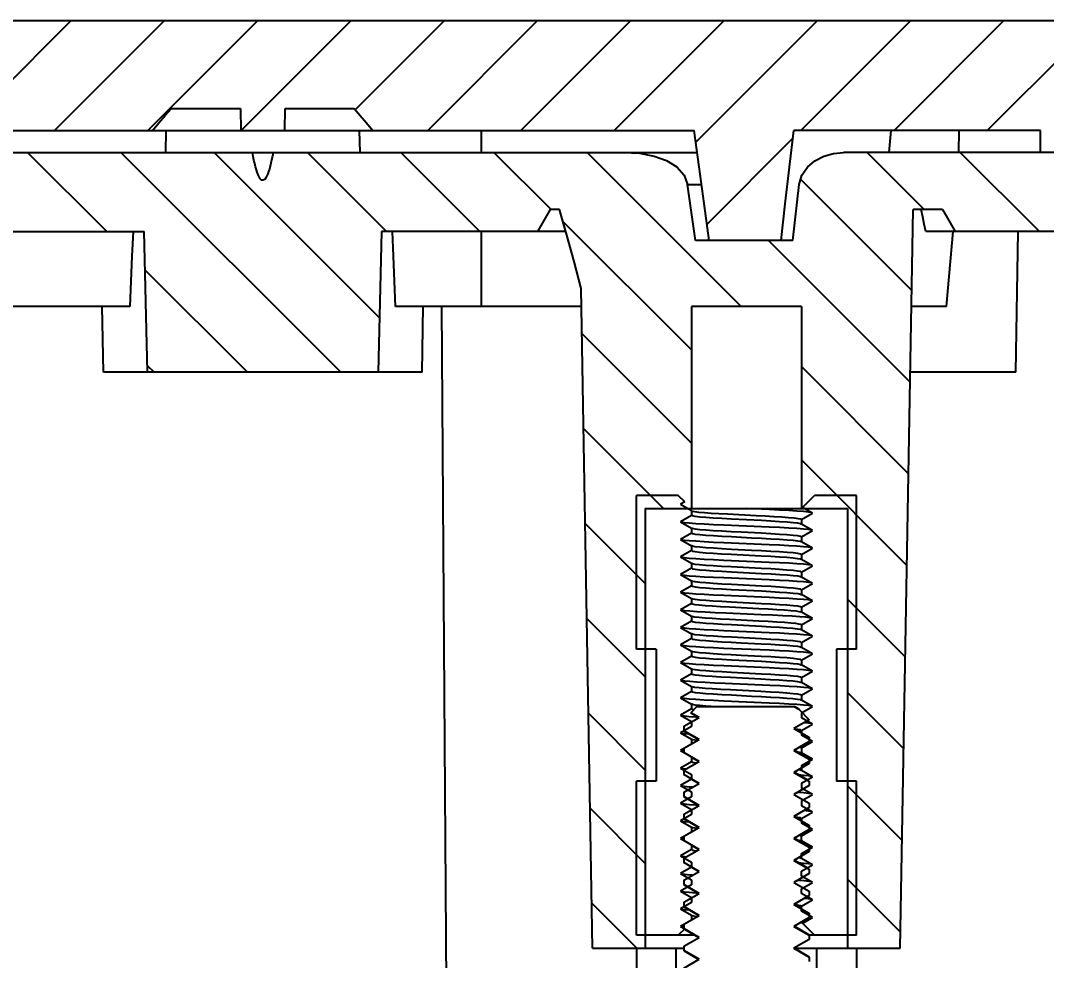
# Model space of a CAD drawing. Header units: millimetres. Extents: x 2698 to 3039, y 1138 to 1364.
# Drawn here: x 2776.96 to 2800.29, y 1216.16 to 1237.54 of the extents above; entities that cross this region are included whole.
import ezdxf

# ---------------------------------------------------------------- set-up
doc = ezdxf.new("R2010")
doc.units = ezdxf.units.MM
doc.layers.add('dim', color=82, linetype='Continuous', lineweight=9)
doc.styles.add('ROMAND', font='romand.shx', dxfattribs={"width": 0.75, "bigfont": 'gbcbig.shx'})
doc.dimstyles.new('YanXiu', dxfattribs={"dimtxt": 2.5, "dimasz": 2.2, "dimexe": 1, "dimexo": 0, "dimgap": 0.66, "dimtad": 0, "dimzin": 9, "dimdsep": 46, "dimtxsty": 'ROMAND', "dimblk": 'CLOSEDBLANK', "dimcen": 0, "dimclrd": 3, "dimclre": 3, "dimclrt": 7, "dimazin": 2, "dimtfac": 1, "dimtofl": 0, "dimtmove": 0, "dimatfit": 3, "dimldrblk": 'CLOSEDBLANK', "dimfxl": 1, "dimlwd": 5, "dimlwe": 5, "dimarcsym": 0})

# ---------------------------------------------------------------- blocks, each defined once
blk = doc.blocks.new('_ClosedBlank')
at = {"color": 0, "linetype": 'ByBlock', "lineweight": -2}
for p, q in [((-1, 0.1667), (0, 0)), ((-1, 0.1667), (-1, -0.1667)), ((0, 0), (-1, -0.1667))]:
    blk.add_line(p, q, dxfattribs=at)
blk = doc.blocks.new('*D6')
at = {"layer": 'Defpoints', "color": 0}
for p in [(2797.472, 1214.939), (2810.931, 1214.939), (2806.716, 1208.439)]:
    blk.add_point(p, dxfattribs=at)
at = {"layer": 'dim', "color": 3, "lineweight": 5}
for p, q in [((2810.931, 1214.939), (2810.931, 1217.339)), ((2797.472, 1214.939), (2811.53, 1214.939)), ((2810.931, 1210.839), (2810.931, 1212.539)), ((2806.716, 1208.439), (2811.53, 1208.439))]:
    blk.add_line(p, q, dxfattribs=at)
at = {"layer": 'dim', "color": 3, "lineweight": 5, "xscale": 2.4, "yscale": 2.4, "zscale": 2.4}
for p, rotation in [((2810.931, 1214.939), 90), ((2810.931, 1208.439), 270)]:
    blk.add_blockref('_ClosedBlank', p, dxfattribs=dict(at, rotation=rotation))
at = {"layer": 'dim', "color": 7, "insert": (2810.931, 1220.296), "char_height": 3, "attachment_point": 5, "rotation": 90, "style": 'ROMAND'}
blk.add_mtext('6.5', dxfattribs=at)

msp = doc.modelspace()

# ---------------------------------------------------------------- linework, layer by layer
at = {"color": 7, "linetype": 'Continuous'}
for p, q in [((2711.248, 1237.539), (2803.695, 1237.539)), ((2780.394, 1235.539), (2781.962, 1235.539)), ((2781.962, 1235.539), (2781.97, 1235.039)), ((2782.97, 1235.039), (2782.979, 1235.539)), ((2782.979, 1235.539), (2784.547, 1235.539)), ((2719.764, 1235.039), (2792.283, 1235.039)), ((2780.264, 1234.539), (2780.275, 1235.039)), ((2784.666, 1235.039), (2784.677, 1234.539)), ((2787.434, 1235.039), (2787.434, 1234.539)), ((2792.397, 1234.212), (2792.283, 1235.039)), ((2794.355, 1233.368), (2794.548, 1235.039)), ((2800.157, 1235.039), (2794.548, 1235.039)), ((2796.72, 1234.539), (2796.764, 1235.039)), ((2798.301, 1234.539), (2798.305, 1235.039)), ((2800.162, 1234.539), (2800.157, 1235.039)), ((2720.654, 1234.539), (2792.352, 1234.539)), ((2802.762, 1234.539), (2795.681, 1234.539)), ((2794.67, 1233.809), (2794.733, 1234.023)), ((2792.133, 1233.809), (2792.453, 1233.809)), ((2794.525, 1232.539), (2794.67, 1233.809)), ((2789.009, 1233.239), (2788.72, 1232.739)), ((2789.216, 1233.239), (2789.009, 1233.239)), ((2789.388, 1232.658), (2789.216, 1233.239)), ((2794.259, 1232.539), (2794.355, 1233.368)), ((2796.97, 1216.439), (2797.264, 1233.239)), ((2797.932, 1233.239), (2797.264, 1233.239)), ((2797.932, 1233.239), (2798.22, 1232.739)), ((2721.169, 1232.739), (2779.77, 1232.739)), ((2779.847, 1229.539), (2779.77, 1232.739)), ((2785.17, 1232.739), (2785.094, 1229.539)), ((2789.364, 1232.739), (2785.17, 1232.739)), ((2787.434, 1232.739), (2787.434, 1231.039)), ((2802.321, 1232.739), (2797.548, 1232.739)), ((2798.02, 1231.039), (2798.169, 1232.739)), ((2799.594, 1229.539), (2799.65, 1232.739)), ((2789.552, 1232.061), (2789.388, 1232.658)), ((2794.525, 1232.539), (2792.311, 1232.539)), ((2789.709, 1231.448), (2789.552, 1232.061)), ((2789.97, 1216.439), (2789.709, 1231.448)), ((2779.45, 1231.039), (2735.491, 1231.039)), ((2778.847, 1229.539), (2778.82, 1231.039)), ((2789.716, 1231.039), (2785.491, 1231.039)), ((2786.094, 1229.539), (2786.12, 1231.039)), ((2786.654, 1214.94), (2786.541, 1231.039)), ((2792.22, 1231.039), (2792.22, 1226.439)), ((2794.72, 1231.039), (2792.22, 1231.039)), ((2794.72, 1231.039), (2794.72, 1226.439)), ((2798.02, 1231.039), (2797.225, 1231.039)), ((2786.094, 1229.539), (2778.847, 1229.539)), ((2799.594, 1229.539), (2797.199, 1229.539)), ((2790.97, 1223.239), (2790.97, 1226.739)), ((2791.92, 1226.739), (2790.97, 1226.739)), ((2792.066, 1226.594), (2791.92, 1226.739)), ((2794.749, 1226.467), (2795.02, 1226.739)), ((2795.97, 1226.739), (2795.02, 1226.739)), ((2795.97, 1223.239), (2795.97, 1226.739)), ((2791.17, 1226.439), (2791.17, 1216.439)), ((2791.17, 1226.439), (2795.77, 1226.439)), ((2792.066, 1226.594), (2791.97, 1226.539)), ((2791.97, 1226.539), (2792.22, 1226.395)), ((2792.22, 1226.395), (2792.22, 1226.283)), ((2792.22, 1226.395), (2792.225, 1226.389)), ((2794.435, 1226.395), (2794.22, 1226.406)), ((2794.62, 1226.383), (2794.435, 1226.395)), ((2794.97, 1226.339), (2794.749, 1226.467)), ((2795.77, 1226.439), (2795.77, 1216.439)), ((2792.22, 1226.283), (2791.97, 1226.139)), ((2794.72, 1226.195), (2794.97, 1226.339)), ((2794.72, 1226.195), (2794.72, 1226.083)), ((2794.948, 1226.35), (2794.88, 1226.361)), ((2791.97, 1226.139), (2792.22, 1225.995)), ((2792.22, 1225.995), (2792.22, 1225.883)), ((2792.225, 1225.989), (2792.22, 1225.995)), ((2794.72, 1226.083), (2794.716, 1226.089)), ((2794.97, 1225.939), (2794.72, 1226.083)), ((2794.72, 1225.795), (2794.97, 1225.939)), ((2792.22, 1225.883), (2791.97, 1225.739)), ((2791.97, 1225.739), (2792.22, 1225.595)), ((2794.716, 1225.689), (2794.72, 1225.683)), ((2794.72, 1225.795), (2794.72, 1225.683)), ((2792.22, 1225.483), (2791.97, 1225.339)), ((2792.22, 1225.595), (2792.22, 1225.483)), ((2792.225, 1225.589), (2792.22, 1225.595)), ((2794.97, 1225.539), (2794.72, 1225.683)), ((2794.72, 1225.395), (2794.97, 1225.539)), ((2791.97, 1225.339), (2792.22, 1225.195)), ((2794.716, 1225.289), (2794.72, 1225.283)), ((2794.72, 1225.395), (2794.72, 1225.283)), ((2794.97, 1225.139), (2794.72, 1225.283)), ((2792.22, 1225.083), (2791.97, 1224.939)), ((2792.22, 1225.195), (2792.22, 1225.083)), ((2792.225, 1225.189), (2792.22, 1225.195)), ((2794.72, 1224.995), (2794.97, 1225.139)), ((2794.72, 1224.995), (2794.72, 1224.883)), ((2791.97, 1224.939), (2792.22, 1224.795)), ((2792.22, 1224.795), (2792.22, 1224.683)), ((2792.225, 1224.789), (2792.22, 1224.795)), ((2794.716, 1224.889), (2794.72, 1224.883)), ((2794.97, 1224.739), (2794.72, 1224.883)), ((2792.22, 1224.683), (2791.97, 1224.539)), ((2791.97, 1224.539), (2792.22, 1224.395)), ((2794.72, 1224.595), (2794.97, 1224.739)), ((2794.72, 1224.595), (2794.72, 1224.483)), ((2792.22, 1224.395), (2792.22, 1224.283)), ((2792.225, 1224.389), (2792.22, 1224.395)), ((2794.716, 1224.489), (2794.72, 1224.483)), ((2794.97, 1224.339), (2794.72, 1224.483)), ((2794.72, 1224.195), (2794.97, 1224.339)), ((2792.22, 1224.283), (2791.97, 1224.139)), ((2791.97, 1224.139), (2792.22, 1223.995)), ((2794.716, 1224.089), (2794.72, 1224.083)), ((2794.72, 1224.195), (2794.72, 1224.083)), ((2794.97, 1223.939), (2794.72, 1224.083)), ((2792.22, 1223.883), (2791.97, 1223.739)), ((2792.22, 1223.995), (2792.22, 1223.883)), ((2792.225, 1223.989), (2792.22, 1223.995)), ((2794.72, 1223.795), (2794.97, 1223.939)), ((2791.97, 1223.739), (2792.22, 1223.595)), ((2792.22, 1223.595), (2792.22, 1223.483)), ((2792.225, 1223.589), (2792.22, 1223.595)), ((2794.716, 1223.689), (2794.72, 1223.683)), ((2794.72, 1223.795), (2794.72, 1223.683)), ((2794.97, 1223.539), (2794.72, 1223.683)), ((2792.22, 1223.483), (2791.97, 1223.339)), ((2794.72, 1223.395), (2794.97, 1223.539)), ((2794.72, 1223.395), (2794.72, 1223.283)), ((2791.42, 1223.239), (2790.97, 1223.239)), ((2791.42, 1223.239), (2791.42, 1220.239)), ((2791.97, 1223.339), (2792.22, 1223.195)), ((2792.22, 1223.195), (2792.22, 1223.083)), ((2792.225, 1223.189), (2792.22, 1223.195)), ((2794.716, 1223.289), (2794.72, 1223.283)), ((2794.97, 1223.139), (2794.72, 1223.283)), ((2794.72, 1222.995), (2794.97, 1223.139)), ((2795.52, 1223.239), (2795.52, 1220.239)), ((2795.97, 1223.239), (2795.52, 1223.239)), ((2792.22, 1223.083), (2791.97, 1222.939)), ((2791.97, 1222.939), (2792.22, 1222.795)), ((2794.716, 1222.889), (2794.72, 1222.883)), ((2794.72, 1222.995), (2794.72, 1222.883)), ((2792.22, 1222.683), (2791.97, 1222.539)), ((2792.22, 1222.795), (2792.22, 1222.683)), ((2792.225, 1222.789), (2792.22, 1222.795)), ((2794.97, 1222.739), (2794.72, 1222.883)), ((2794.72, 1222.595), (2794.97, 1222.739)), ((2791.97, 1222.539), (2792.22, 1222.395)), ((2794.716, 1222.489), (2794.72, 1222.483)), ((2794.72, 1222.595), (2794.72, 1222.483)), ((2794.97, 1222.339), (2794.72, 1222.483)), ((2792.22, 1222.283), (2791.97, 1222.139)), ((2792.22, 1222.395), (2792.22, 1222.283)), ((2792.225, 1222.389), (2792.22, 1222.395)), ((2794.72, 1222.195), (2794.97, 1222.339)), ((2794.72, 1222.195), (2794.72, 1222.083)), ((2791.97, 1222.139), (2792.22, 1221.995)), ((2792.22, 1221.995), (2792.22, 1221.883)), ((2792.225, 1221.989), (2792.22, 1221.995)), ((2794.716, 1222.089), (2794.72, 1222.083)), ((2794.97, 1221.939), (2794.72, 1222.083)), ((2792.22, 1221.883), (2791.97, 1221.739)), ((2791.97, 1221.739), (2792.22, 1221.595)), ((2792.345, 1221.939), (2792.204, 1221.797)), ((2792.392, 1221.689), (2792.204, 1221.797)), ((2792.206, 1221.792), (2792.388, 1221.686)), ((2792.345, 1221.939), (2794.558, 1221.939)), ((2794.549, 1221.939), (2794.659, 1221.876)), ((2794.629, 1221.898), (2794.558, 1221.939)), ((2794.629, 1221.898), (2794.659, 1221.876)), ((2794.659, 1221.876), (2794.895, 1221.639)), ((2794.72, 1221.795), (2794.97, 1221.939)), ((2794.72, 1221.795), (2794.72, 1221.683)), ((2792.045, 1221.489), (2792.392, 1221.689)), ((2792.045, 1221.489), (2792.045, 1221.389)), ((2792.22, 1221.595), (2792.22, 1221.483)), ((2794.895, 1221.639), (2794.549, 1221.439)), ((2794.97, 1221.539), (2794.72, 1221.683)), ((2794.72, 1221.395), (2794.97, 1221.539)), ((2792.22, 1221.483), (2791.97, 1221.339)), ((2791.97, 1221.339), (2792.22, 1221.195)), ((2792.392, 1221.189), (2792.045, 1221.389)), ((2792.052, 1221.381), (2792.388, 1221.186)), ((2794.549, 1221.439), (2794.895, 1221.239)), ((2794.72, 1221.344), (2794.553, 1221.442)), ((2794.72, 1221.395), (2794.72, 1221.283)), ((2794.97, 1221.139), (2794.72, 1221.283)), ((2792.22, 1221.083), (2791.97, 1220.939)), ((2792.045, 1220.989), (2792.392, 1221.189)), ((2792.22, 1221.195), (2792.22, 1221.083)), ((2792.225, 1221.189), (2792.22, 1221.195)), ((2794.895, 1221.139), (2794.549, 1220.939)), ((2794.72, 1220.995), (2794.97, 1221.139)), ((2794.895, 1221.239), (2794.895, 1221.139)), ((2794.948, 1221.15), (2794.895, 1221.159)), ((2791.97, 1220.939), (2792.22, 1220.795)), ((2792.045, 1220.919), (2791.993, 1220.928)), ((2792.045, 1220.989), (2792.045, 1220.889)), ((2792.392, 1220.689), (2792.045, 1220.889)), ((2792.22, 1220.795), (2792.22, 1220.683)), ((2794.549, 1220.939), (2794.895, 1220.739)), ((2794.889, 1220.747), (2794.553, 1220.942)), ((2794.716, 1220.889), (2794.72, 1220.883)), ((2794.72, 1220.995), (2794.72, 1220.883)), ((2794.97, 1220.739), (2794.72, 1220.883)), ((2792.22, 1220.683), (2791.97, 1220.539)), ((2792.045, 1220.489), (2792.392, 1220.689)), ((2792.22, 1220.784), (2792.388, 1220.686)), ((2794.895, 1220.639), (2794.549, 1220.439)), ((2794.72, 1220.595), (2794.97, 1220.739)), ((2794.72, 1220.595), (2794.72, 1220.483)), ((2794.88, 1220.761), (2794.86, 1220.763)), ((2794.948, 1220.75), (2794.88, 1220.761)), ((2794.889, 1220.747), (2794.895, 1220.739)), ((2794.895, 1220.739), (2794.895, 1220.639)), ((2791.97, 1220.539), (2792.22, 1220.395)), ((2792.061, 1220.517), (2791.993, 1220.528)), ((2792.045, 1220.489), (2792.045, 1220.389)), ((2792.392, 1220.189), (2792.045, 1220.389)), ((2792.089, 1220.514), (2792.061, 1220.517)), ((2792.22, 1220.395), (2792.22, 1220.283)), ((2794.549, 1220.439), (2794.895, 1220.239)), ((2794.889, 1220.247), (2794.553, 1220.442)), ((2794.716, 1220.489), (2794.72, 1220.483)), ((2794.97, 1220.339), (2794.72, 1220.483)), ((2794.72, 1220.195), (2794.97, 1220.339)), ((2790.97, 1216.739), (2790.97, 1220.239)), ((2791.42, 1220.239), (2790.97, 1220.239)), ((2792.22, 1220.283), (2791.97, 1220.139)), ((2791.97, 1220.139), (2792.22, 1219.995)), ((2792.045, 1219.989), (2792.392, 1220.189)), ((2792.22, 1220.283), (2792.23, 1220.278)), ((2792.221, 1220.284), (2792.388, 1220.186)), ((2794.895, 1220.139), (2794.549, 1219.939)), ((2794.72, 1220.195), (2794.72, 1220.083)), ((2794.895, 1220.239), (2794.895, 1220.139)), ((2795.97, 1220.239), (2795.52, 1220.239)), ((2795.97, 1216.739), (2795.97, 1220.239)), ((2792.22, 1219.883), (2791.97, 1219.739)), ((2792.045, 1219.989), (2792.045, 1219.889)), ((2792.392, 1219.689), (2792.045, 1219.889)), ((2792.052, 1219.881), (2792.388, 1219.686)), ((2792.22, 1219.995), (2792.22, 1219.883)), ((2794.549, 1219.939), (2794.895, 1219.739)), ((2794.97, 1219.939), (2794.72, 1220.083)), ((2794.72, 1219.795), (2794.97, 1219.939)), ((2791.97, 1219.739), (2792.22, 1219.595)), ((2792.045, 1219.489), (2792.392, 1219.689)), ((2794.895, 1219.639), (2794.549, 1219.439)), ((2794.72, 1219.795), (2794.72, 1219.683)), ((2794.97, 1219.539), (2794.72, 1219.683)), ((2794.895, 1219.739), (2794.895, 1219.639)), ((2792.22, 1219.483), (2791.97, 1219.339)), ((2792.045, 1219.489), (2792.045, 1219.389)), ((2792.392, 1219.189), (2792.045, 1219.389)), ((2792.22, 1219.595), (2792.22, 1219.483)), ((2794.549, 1219.439), (2794.895, 1219.239)), ((2794.72, 1219.344), (2794.553, 1219.442)), ((2794.72, 1219.395), (2794.97, 1219.539)), ((2794.72, 1219.395), (2794.72, 1219.283)), ((2791.97, 1219.339), (2792.22, 1219.195)), ((2792.045, 1218.989), (2792.392, 1219.189)), ((2792.052, 1219.381), (2792.388, 1219.186)), ((2792.22, 1219.195), (2792.22, 1219.083)), ((2792.225, 1219.189), (2792.22, 1219.195)), ((2794.97, 1219.139), (2794.72, 1219.283)), ((2794.895, 1219.239), (2794.895, 1219.139)), ((2794.948, 1219.15), (2794.895, 1219.159)), ((2792.22, 1219.083), (2791.97, 1218.939)), ((2791.97, 1218.939), (2792.22, 1218.795)), ((2792.045, 1218.919), (2791.993, 1218.928)), ((2792.045, 1218.989), (2792.045, 1218.889)), ((2794.895, 1219.139), (2794.549, 1218.939)), ((2794.549, 1218.939), (2794.895, 1218.739)), ((2794.889, 1218.747), (2794.553, 1218.942)), ((2794.72, 1218.995), (2794.97, 1219.139)), ((2794.72, 1218.883), (2794.72, 1218.995)), ((2792.392, 1218.689), (2792.045, 1218.889)), ((2792.045, 1218.489), (2792.392, 1218.689)), ((2792.22, 1218.795), (2792.22, 1218.683)), ((2792.22, 1218.784), (2792.388, 1218.686)), ((2794.716, 1218.889), (2794.72, 1218.883)), ((2794.97, 1218.739), (2794.72, 1218.883)), ((2794.72, 1218.595), (2794.97, 1218.739)), ((2794.88, 1218.761), (2794.86, 1218.763)), ((2794.948, 1218.75), (2794.88, 1218.761)), ((2794.889, 1218.747), (2794.895, 1218.739)), ((2794.895, 1218.739), (2794.895, 1218.639)), ((2792.22, 1218.683), (2791.97, 1218.539)), ((2791.97, 1218.539), (2792.22, 1218.395)), ((2792.061, 1218.517), (2791.993, 1218.528)), ((2792.045, 1218.489), (2792.045, 1218.389)), ((2792.089, 1218.514), (2792.061, 1218.517)), ((2794.895, 1218.639), (2794.549, 1218.439)), ((2794.716, 1218.489), (2794.72, 1218.483)), ((2794.72, 1218.483), (2794.72, 1218.595)), ((2794.97, 1218.339), (2794.72, 1218.483)), ((2792.22, 1218.283), (2791.97, 1218.139)), ((2792.392, 1218.189), (2792.045, 1218.389)), ((2792.22, 1218.395), (2792.22, 1218.283)), ((2792.22, 1218.283), (2792.241, 1218.272)), ((2792.221, 1218.284), (2792.388, 1218.186)), ((2794.549, 1218.439), (2794.895, 1218.239)), ((2794.889, 1218.247), (2794.553, 1218.442)), ((2794.72, 1218.195), (2794.97, 1218.339)), ((2794.895, 1218.239), (2794.895, 1218.139)), ((2791.97, 1218.139), (2792.22, 1217.995)), ((2792.045, 1217.989), (2792.392, 1218.189)), ((2792.045, 1217.989), (2792.045, 1217.889)), ((2792.22, 1217.995), (2792.22, 1217.883)), ((2794.895, 1218.139), (2794.549, 1217.939)), ((2794.72, 1218.083), (2794.72, 1218.195)), ((2794.97, 1217.939), (2794.72, 1218.083)), ((2792.22, 1217.883), (2791.97, 1217.739)), ((2792.392, 1217.689), (2792.045, 1217.889)), ((2792.052, 1217.881), (2792.388, 1217.686)), ((2794.549, 1217.939), (2794.895, 1217.739)), ((2794.72, 1217.795), (2794.97, 1217.939)), ((2794.72, 1217.683), (2794.72, 1217.795)), ((2791.97, 1217.739), (2792.22, 1217.595)), ((2792.045, 1217.489), (2792.392, 1217.689)), ((2792.22, 1217.595), (2792.22, 1217.483)), ((2794.895, 1217.639), (2794.549, 1217.439)), ((2794.97, 1217.539), (2794.72, 1217.683)), ((2794.72, 1217.395), (2794.97, 1217.539)), ((2794.895, 1217.739), (2794.895, 1217.639)), ((2792.22, 1217.483), (2791.97, 1217.339)), ((2791.97, 1217.339), (2792.22, 1217.195)), ((2792.045, 1217.489), (2792.045, 1217.389)), ((2792.392, 1217.189), (2792.045, 1217.389)), ((2792.052, 1217.381), (2792.388, 1217.186)), ((2794.549, 1217.439), (2794.895, 1217.239)), ((2794.72, 1217.344), (2794.553, 1217.442)), ((2794.72, 1217.283), (2794.72, 1217.395)), ((2792.22, 1217.083), (2791.97, 1216.939)), ((2792.045, 1216.989), (2792.392, 1217.189)), ((2792.22, 1217.195), (2792.22, 1217.083)), ((2792.22, 1217.195), (2792.225, 1217.189)), ((2794.895, 1217.139), (2794.549, 1216.939)), ((2794.97, 1217.139), (2794.72, 1217.283)), ((2794.749, 1217.011), (2794.97, 1217.139)), ((2794.895, 1217.239), (2794.895, 1217.139)), ((2794.948, 1217.15), (2794.895, 1217.159)), ((2792.066, 1216.884), (2791.92, 1216.739)), ((2791.97, 1216.939), (2792.066, 1216.884)), ((2792.045, 1216.919), (2791.992, 1216.928)), ((2792.045, 1216.989), (2792.045, 1216.889)), ((2792.392, 1216.689), (2792.045, 1216.889)), ((2792.061, 1216.876), (2792.388, 1216.686)), ((2794.549, 1216.939), (2794.895, 1216.739)), ((2794.889, 1216.747), (2794.553, 1216.942)), ((2794.749, 1217.011), (2795.02, 1216.739)), ((2792.297, 1216.739), (2790.97, 1216.739)), ((2792.045, 1216.489), (2792.392, 1216.689)), ((2794.895, 1216.639), (2794.549, 1216.439)), ((2794.889, 1216.747), (2794.895, 1216.739)), ((2795.97, 1216.739), (2794.889, 1216.739)), ((2794.895, 1216.739), (2794.895, 1216.639)), ((2789.97, 1216.439), (2792.045, 1216.439)), ((2790.97, 1216.439), (2790.97, 1214.939)), ((2791.87, 1209.939), (2791.87, 1216.439)), ((2792.045, 1216.489), (2792.045, 1216.389)), ((2792.052, 1216.381), (2792.045, 1216.389)), ((2792.392, 1216.189), (2792.045, 1216.389)), ((2792.052, 1216.381), (2792.388, 1216.186)), ((2794.54, 1216.439), (2796.97, 1216.439)), ((2794.549, 1216.439), (2794.895, 1216.239)), ((2794.889, 1216.247), (2794.553, 1216.442)), ((2795.07, 1209.939), (2795.07, 1216.439)), ((2795.97, 1216.439), (2795.97, 1214.939)), ((2792.045, 1215.989), (2792.392, 1216.189)), ((2794.889, 1216.247), (2794.895, 1216.239)), ((2794.895, 1216.239), (2794.895, 1216.139))]:
    msp.add_line(p, q, dxfattribs=at)
at = {"color": 40, "linetype": 'Continuous'}
for p, q in [((2778.115, 1237.539), (2775.615, 1235.039)), ((2780.236, 1237.539), (2777.736, 1235.039)), ((2782.357, 1237.539), (2779.857, 1235.039)), ((2784.479, 1237.539), (2781.979, 1235.039)), ((2786.6, 1237.539), (2784.572, 1235.511)), ((2788.721, 1237.539), (2786.221, 1235.039)), ((2790.843, 1237.539), (2788.343, 1235.039)), ((2792.964, 1237.539), (2790.464, 1235.039)), ((2795.085, 1237.539), (2792.319, 1234.773)), ((2797.206, 1237.539), (2794.706, 1235.039)), ((2799.328, 1237.539), (2796.828, 1235.039)), ((2801.449, 1237.539), (2798.949, 1235.039)), ((2794.528, 1234.86), (2792.575, 1232.908)), ((2777.122, 1234.539), (2778.922, 1232.739)), ((2779.243, 1234.539), (2784.243, 1229.539)), ((2781.365, 1234.539), (2785.124, 1230.78)), ((2783.486, 1234.539), (2785.286, 1232.739)), ((2785.607, 1234.539), (2787.407, 1232.739)), ((2787.728, 1234.539), (2789.028, 1233.239)), ((2789.85, 1234.539), (2793.35, 1231.039)), ((2796.214, 1234.539), (2797.514, 1233.239)), ((2798.335, 1234.539), (2800.135, 1232.739)), ((2794.705, 1233.927), (2797.232, 1231.4)), ((2789.295, 1232.972), (2792.22, 1230.047)), ((2793.971, 1232.539), (2797.195, 1229.315)), ((2779.791, 1231.87), (2782.122, 1229.539)), ((2789.726, 1230.42), (2792.22, 1227.926)), ((2779.843, 1229.696), (2780.001, 1229.539)), ((2794.72, 1229.668), (2797.159, 1227.23)), ((2789.764, 1228.261), (2791.586, 1226.439)), ((2794.72, 1227.547), (2797.122, 1225.145)), ((2789.802, 1226.102), (2791.17, 1224.733)), ((2795.77, 1224.376), (2797.086, 1223.06)), ((2789.84, 1223.943), (2791.17, 1222.612)), ((2795.77, 1222.254), (2797.05, 1220.975)), ((2789.877, 1221.784), (2791.17, 1220.49)), ((2795.77, 1220.133), (2797.013, 1218.89)), ((2789.915, 1219.625), (2791.17, 1218.369)), ((2795.77, 1218.012), (2796.977, 1216.805)), ((2789.953, 1217.466), (2790.979, 1216.439))]:
    msp.add_line(p, q, dxfattribs=at)
at = {"color": 7, "linetype": 'Continuous'}
for points in [[(2779.966, 1235.039), (2780.109, 1235.212), (2780.252, 1235.379), (2780.394, 1235.539)], [(2784.547, 1235.539), (2784.689, 1235.379), (2784.832, 1235.212), (2784.975, 1235.039)], [(2782.706, 1234.539), (2782.689, 1234.451), (2782.672, 1234.369), (2782.655, 1234.294), (2782.638, 1234.225), (2782.621, 1234.162), (2782.603, 1234.104), (2782.584, 1234.051), (2782.564, 1234.004), (2782.542, 1233.962), (2782.516, 1233.927), (2782.483, 1233.905), (2782.444, 1233.911), (2782.412, 1233.942), (2782.387, 1233.984), (2782.364, 1234.032), (2782.344, 1234.087), (2782.325, 1234.147), (2782.306, 1234.213), (2782.288, 1234.284), (2782.27, 1234.363), (2782.252, 1234.447), (2782.235, 1234.539)], [(2790.677, 1234.539), (2791.042, 1234.519), (2791.37, 1234.457), (2791.653, 1234.354), (2791.886, 1234.208), (2792.053, 1234.022), (2792.133, 1233.809)], [(2794.733, 1234.023), (2794.859, 1234.204), (2795.029, 1234.348), (2795.23, 1234.453), (2795.452, 1234.518), (2795.681, 1234.539)], [(2792.625, 1232.539), (2792.511, 1233.379), (2792.397, 1234.212)], [(2792.311, 1232.539), (2792.252, 1232.964), (2792.192, 1233.387), (2792.133, 1233.809)], [(2797.548, 1232.739), (2797.514, 1232.907), (2797.479, 1233.074), (2797.442, 1233.239)], [(2779.52, 1232.739), (2779.496, 1232.181), (2779.473, 1231.614), (2779.45, 1231.039)], [(2785.491, 1231.039), (2785.468, 1231.614), (2785.445, 1232.181), (2785.421, 1232.739)], [(2792.225, 1226.389), (2792.239, 1226.384), (2792.296, 1226.372), (2792.388, 1226.361), (2792.513, 1226.35), (2792.667, 1226.339), (2792.845, 1226.328), (2793.043, 1226.317), (2793.688, 1226.284)], [(2794.22, 1226.406), (2793.984, 1226.417), (2793.47, 1226.439)], [(2793.128, 1226.201), (2792.913, 1226.213), (2792.717, 1226.225), (2792.547, 1226.236), (2792.408, 1226.248), (2792.305, 1226.26), (2792.242, 1226.272), (2792.22, 1226.283)], [(2794.716, 1226.089), (2794.699, 1226.095), (2794.636, 1226.107), (2794.533, 1226.119), (2794.394, 1226.13), (2794.224, 1226.142), (2794.028, 1226.154), (2793.813, 1226.166), (2793.128, 1226.201)], [(2793.688, 1226.284), (2793.898, 1226.272), (2794.095, 1226.261), (2794.274, 1226.25), (2794.428, 1226.239), (2794.553, 1226.228), (2794.645, 1226.217), (2794.701, 1226.206), (2794.72, 1226.195)], [(2794.88, 1226.361), (2794.77, 1226.372), (2794.62, 1226.383)], [(2792.957, 1226.061), (2792.72, 1226.072), (2792.506, 1226.083), (2792.321, 1226.095), (2792.171, 1226.106), (2792.061, 1226.117), (2791.993, 1226.128)], [(2793.351, 1225.901), (2793.126, 1225.912), (2792.911, 1225.924), (2792.715, 1225.936), (2792.545, 1225.948), (2792.407, 1225.959), (2792.305, 1225.971), (2792.242, 1225.983), (2792.225, 1225.989)], [(2794.948, 1225.95), (2794.88, 1225.961), (2794.77, 1225.972), (2794.62, 1225.983), (2794.435, 1225.995), (2794.22, 1226.006), (2793.984, 1226.017), (2792.957, 1226.061)], [(2792.957, 1225.661), (2792.72, 1225.672), (2792.506, 1225.683), (2792.321, 1225.695), (2792.171, 1225.706), (2792.061, 1225.717), (2791.993, 1225.728)], [(2792.22, 1225.883), (2792.241, 1225.872), (2792.305, 1225.86), (2792.409, 1225.848), (2792.549, 1225.836), (2792.719, 1225.824), (2792.914, 1225.813), (2793.131, 1225.801), (2793.589, 1225.777)], [(2794.72, 1225.795), (2794.7, 1225.806), (2794.636, 1225.818), (2794.532, 1225.83), (2794.391, 1225.842), (2794.221, 1225.854), (2794.026, 1225.865), (2793.809, 1225.877), (2793.351, 1225.901)], [(2793.589, 1225.777), (2793.815, 1225.766), (2794.029, 1225.754), (2794.226, 1225.742), (2794.395, 1225.73), (2794.534, 1225.719), (2794.636, 1225.707), (2794.699, 1225.695), (2794.716, 1225.689)], [(2792.22, 1225.483), (2792.242, 1225.472), (2792.304, 1225.46), (2792.406, 1225.448), (2792.544, 1225.437), (2792.712, 1225.425), (2792.907, 1225.413), (2793.12, 1225.401), (2793.802, 1225.366)], [(2793.589, 1225.489), (2793.131, 1225.512), (2792.914, 1225.524), (2792.719, 1225.536), (2792.549, 1225.547), (2792.409, 1225.559), (2792.305, 1225.571), (2792.241, 1225.583), (2792.225, 1225.589)], [(2794.948, 1225.55), (2794.88, 1225.561), (2794.77, 1225.572), (2794.62, 1225.583), (2794.435, 1225.595), (2794.22, 1225.606), (2793.984, 1225.617), (2792.957, 1225.661)], [(2794.72, 1225.395), (2794.699, 1225.406), (2794.636, 1225.418), (2794.534, 1225.43), (2794.395, 1225.442), (2794.226, 1225.453), (2794.029, 1225.465), (2793.815, 1225.477), (2793.589, 1225.489)], [(2792.957, 1225.261), (2792.72, 1225.272), (2792.506, 1225.283), (2792.321, 1225.295), (2792.171, 1225.306), (2792.061, 1225.317), (2791.993, 1225.328)], [(2794.948, 1225.15), (2794.88, 1225.161), (2794.77, 1225.172), (2794.62, 1225.183), (2794.435, 1225.195), (2794.22, 1225.206), (2793.984, 1225.217), (2792.957, 1225.261)], [(2793.802, 1225.366), (2794.022, 1225.354), (2794.222, 1225.342), (2794.392, 1225.331), (2794.531, 1225.319), (2794.635, 1225.307), (2794.699, 1225.295), (2794.716, 1225.289)], [(2792.22, 1225.083), (2792.242, 1225.072), (2792.305, 1225.06), (2792.408, 1225.048), (2792.546, 1225.036), (2792.715, 1225.025), (2792.913, 1225.013), (2793.13, 1225.001)], [(2793.802, 1225.078), (2793.12, 1225.113), (2792.907, 1225.124), (2792.712, 1225.136), (2792.544, 1225.148), (2792.406, 1225.16), (2792.304, 1225.171), (2792.242, 1225.183), (2792.225, 1225.189)], [(2793.13, 1225.001), (2793.814, 1224.966), (2794.033, 1224.954), (2794.23, 1224.942), (2794.398, 1224.93), (2794.536, 1224.918), (2794.637, 1224.907), (2794.699, 1224.895), (2794.716, 1224.889)], [(2794.72, 1224.995), (2794.699, 1225.006), (2794.635, 1225.018), (2794.531, 1225.03), (2794.392, 1225.042), (2794.222, 1225.054), (2794.022, 1225.066), (2793.802, 1225.078)], [(2792.957, 1224.861), (2792.72, 1224.872), (2792.506, 1224.883), (2792.321, 1224.895), (2792.171, 1224.906), (2792.061, 1224.917), (2791.993, 1224.928)], [(2793.13, 1224.712), (2792.913, 1224.724), (2792.715, 1224.736), (2792.546, 1224.748), (2792.408, 1224.759), (2792.305, 1224.771), (2792.242, 1224.783), (2792.225, 1224.789)], [(2794.948, 1224.75), (2794.88, 1224.761), (2794.77, 1224.772), (2794.62, 1224.783), (2794.435, 1224.795), (2794.22, 1224.806), (2793.984, 1224.817), (2792.957, 1224.861)], [(2792.957, 1224.461), (2792.72, 1224.472), (2792.506, 1224.483), (2792.321, 1224.495), (2792.171, 1224.506), (2792.061, 1224.517), (2791.993, 1224.528)], [(2792.22, 1224.683), (2792.242, 1224.672), (2792.304, 1224.66), (2792.407, 1224.648), (2792.546, 1224.636), (2792.716, 1224.625), (2792.913, 1224.613), (2793.127, 1224.601), (2793.811, 1224.566)], [(2794.72, 1224.595), (2794.699, 1224.606), (2794.637, 1224.618), (2794.536, 1224.63), (2794.398, 1224.641), (2794.23, 1224.653), (2794.033, 1224.665), (2793.814, 1224.677), (2793.13, 1224.712)], [(2793.811, 1224.566), (2794.027, 1224.554), (2794.223, 1224.542), (2794.392, 1224.531), (2794.533, 1224.519), (2794.637, 1224.507), (2794.699, 1224.495), (2794.716, 1224.489)], [(2793.811, 1224.277), (2793.127, 1224.312), (2792.913, 1224.324), (2792.716, 1224.336), (2792.546, 1224.348), (2792.407, 1224.359), (2792.304, 1224.371), (2792.242, 1224.383), (2792.225, 1224.389)], [(2794.948, 1224.35), (2794.88, 1224.361), (2794.77, 1224.372), (2794.62, 1224.383), (2794.435, 1224.395), (2794.22, 1224.406), (2793.984, 1224.417), (2792.957, 1224.461)], [(2793.804, 1224.025), (2793.007, 1224.059), (2792.76, 1224.07), (2792.535, 1224.082), (2792.341, 1224.093), (2792.183, 1224.105), (2792.066, 1224.116), (2791.995, 1224.128)], [(2792.22, 1224.283), (2792.24, 1224.272), (2792.3, 1224.26), (2792.399, 1224.249), (2792.533, 1224.237), (2792.694, 1224.226), (2792.88, 1224.215), (2793.088, 1224.203), (2793.752, 1224.169)], [(2793.752, 1224.169), (2793.963, 1224.158), (2794.162, 1224.146), (2794.336, 1224.135), (2794.483, 1224.123), (2794.597, 1224.112)], [(2794.72, 1224.195), (2794.699, 1224.206), (2794.637, 1224.218), (2794.533, 1224.23), (2794.392, 1224.242), (2794.223, 1224.254), (2794.027, 1224.265), (2793.811, 1224.277)], [(2794.597, 1224.112), (2794.665, 1224.102), (2794.707, 1224.093), (2794.716, 1224.089)], [(2792.22, 1223.883), (2792.242, 1223.872), (2792.307, 1223.86), (2792.412, 1223.848), (2792.552, 1223.836), (2792.722, 1223.824), (2792.918, 1223.812), (2793.131, 1223.801)], [(2793.752, 1223.88), (2793.088, 1223.914), (2792.88, 1223.926), (2792.694, 1223.937), (2792.533, 1223.949), (2792.399, 1223.96), (2792.3, 1223.972), (2792.24, 1223.983), (2792.225, 1223.989)], [(2794.597, 1223.823), (2794.483, 1223.835), (2794.336, 1223.846), (2794.162, 1223.857), (2793.963, 1223.869), (2793.752, 1223.88)], [(2794.822, 1223.968), (2794.684, 1223.979), (2794.507, 1223.99), (2794.297, 1224.002), (2794.06, 1224.013), (2793.804, 1224.025)], [(2794.72, 1223.795), (2794.707, 1223.804), (2794.665, 1223.814), (2794.597, 1223.823)], [(2794.954, 1223.949), (2794.904, 1223.958), (2794.822, 1223.968)], [(2792.957, 1223.661), (2792.72, 1223.672), (2792.506, 1223.683), (2792.321, 1223.695), (2792.171, 1223.706), (2792.061, 1223.717), (2791.993, 1223.728)], [(2793.131, 1223.512), (2792.918, 1223.524), (2792.722, 1223.536), (2792.552, 1223.547), (2792.412, 1223.559), (2792.307, 1223.571), (2792.242, 1223.583), (2792.225, 1223.589)], [(2794.948, 1223.55), (2794.88, 1223.561), (2794.77, 1223.572), (2794.62, 1223.583), (2794.435, 1223.595), (2794.22, 1223.606), (2793.984, 1223.617), (2792.957, 1223.661)], [(2793.131, 1223.801), (2793.812, 1223.766), (2794.025, 1223.754), (2794.22, 1223.742), (2794.39, 1223.731), (2794.529, 1223.719), (2794.635, 1223.707), (2794.699, 1223.695), (2794.716, 1223.689)], [(2792.22, 1223.483), (2792.242, 1223.472), (2792.305, 1223.46), (2792.406, 1223.448), (2792.544, 1223.437), (2792.712, 1223.425), (2792.909, 1223.413), (2793.124, 1223.401), (2793.349, 1223.39)], [(2794.72, 1223.395), (2794.699, 1223.406), (2794.635, 1223.418), (2794.529, 1223.43), (2794.39, 1223.442), (2794.22, 1223.454), (2794.025, 1223.465), (2793.812, 1223.477), (2793.131, 1223.512)], [(2793.349, 1223.39), (2793.806, 1223.366), (2794.024, 1223.354), (2794.22, 1223.342), (2794.389, 1223.331), (2794.53, 1223.319), (2794.635, 1223.307), (2794.699, 1223.295), (2794.716, 1223.289)], [(2792.957, 1223.261), (2792.72, 1223.272), (2792.506, 1223.283), (2792.321, 1223.295), (2792.171, 1223.306), (2792.061, 1223.317), (2791.993, 1223.328)], [(2793.349, 1223.101), (2793.124, 1223.113), (2792.909, 1223.124), (2792.712, 1223.136), (2792.544, 1223.148), (2792.406, 1223.159), (2792.305, 1223.171), (2792.242, 1223.183), (2792.225, 1223.189)], [(2794.948, 1223.15), (2794.88, 1223.161), (2794.77, 1223.172), (2794.62, 1223.183), (2794.435, 1223.195), (2794.22, 1223.206), (2793.984, 1223.217), (2792.957, 1223.261)], [(2792.957, 1222.861), (2792.72, 1222.872), (2792.506, 1222.883), (2792.321, 1222.895), (2792.171, 1222.906), (2792.061, 1222.917), (2791.993, 1222.928)], [(2792.22, 1223.083), (2792.242, 1223.072), (2792.304, 1223.06), (2792.408, 1223.048), (2792.547, 1223.036), (2792.717, 1223.024), (2792.913, 1223.013), (2793.128, 1223.001)], [(2793.128, 1223.001), (2793.813, 1222.966), (2794.028, 1222.954), (2794.224, 1222.942), (2794.394, 1222.93), (2794.533, 1222.919), (2794.637, 1222.907), (2794.699, 1222.895), (2794.716, 1222.889)], [(2794.72, 1222.995), (2794.699, 1223.006), (2794.635, 1223.018), (2794.53, 1223.03), (2794.389, 1223.042), (2794.22, 1223.054), (2794.024, 1223.065), (2793.806, 1223.077), (2793.349, 1223.101)], [(2792.22, 1222.683), (2792.24, 1222.672), (2792.3, 1222.66), (2792.399, 1222.649), (2792.531, 1222.637), (2792.691, 1222.626)], [(2793.128, 1222.712), (2792.913, 1222.724), (2792.717, 1222.736), (2792.547, 1222.748), (2792.408, 1222.759), (2792.304, 1222.771), (2792.242, 1222.783), (2792.225, 1222.789)], [(2794.948, 1222.75), (2794.88, 1222.761), (2794.77, 1222.772), (2794.62, 1222.783), (2794.435, 1222.795), (2794.22, 1222.806), (2793.984, 1222.817), (2792.957, 1222.861)], [(2794.72, 1222.595), (2794.699, 1222.606), (2794.637, 1222.618), (2794.533, 1222.63), (2794.394, 1222.642), (2794.224, 1222.653), (2794.028, 1222.665), (2793.813, 1222.677), (2793.128, 1222.712)], [(2792.535, 1222.482), (2792.341, 1222.493), (2792.183, 1222.505), (2792.066, 1222.516), (2791.995, 1222.528)], [(2792.987, 1222.46), (2792.751, 1222.471), (2792.535, 1222.482)], [(2792.691, 1222.626), (2792.887, 1222.614), (2793.106, 1222.602), (2793.796, 1222.567)], [(2794.948, 1222.35), (2794.882, 1222.361), (2794.774, 1222.372), (2794.627, 1222.383), (2794.446, 1222.394), (2794.235, 1222.405), (2794.002, 1222.416), (2792.987, 1222.46)], [(2793.796, 1222.567), (2794.016, 1222.555), (2794.217, 1222.543), (2794.389, 1222.531), (2794.53, 1222.519), (2794.634, 1222.507), (2794.699, 1222.495), (2794.716, 1222.489)], [(2792.22, 1222.283), (2792.242, 1222.272), (2792.305, 1222.26), (2792.409, 1222.248), (2792.547, 1222.236), (2792.716, 1222.225), (2792.914, 1222.213), (2793.133, 1222.201), (2793.587, 1222.177)], [(2792.691, 1222.338), (2792.531, 1222.349), (2792.399, 1222.36), (2792.3, 1222.372), (2792.24, 1222.383), (2792.225, 1222.389)], [(2793.796, 1222.278), (2793.106, 1222.314), (2792.887, 1222.326), (2792.691, 1222.338)], [(2794.72, 1222.195), (2794.699, 1222.207), (2794.634, 1222.218), (2794.53, 1222.23), (2794.389, 1222.242), (2794.217, 1222.254), (2794.016, 1222.266), (2793.796, 1222.278)], [(2792.957, 1222.061), (2792.72, 1222.072), (2792.506, 1222.083), (2792.321, 1222.095), (2792.171, 1222.106), (2792.061, 1222.117), (2791.993, 1222.128)], [(2792.671, 1221.939), (2792.547, 1221.948), (2792.409, 1221.959), (2792.305, 1221.971), (2792.242, 1221.983), (2792.225, 1221.989)], [(2794.948, 1221.95), (2794.88, 1221.961), (2794.77, 1221.972), (2794.62, 1221.983), (2794.435, 1221.995), (2794.22, 1222.006), (2793.984, 1222.017), (2792.957, 1222.061)], [(2793.587, 1222.177), (2793.812, 1222.166), (2794.025, 1222.154), (2794.22, 1222.142), (2794.389, 1222.131), (2794.529, 1222.119), (2794.635, 1222.107), (2794.699, 1222.095), (2794.716, 1222.089)], [(2792.38, 1221.691), (2792.321, 1221.695), (2792.171, 1221.706), (2792.061, 1221.717), (2791.993, 1221.728)], [(2792.204, 1221.797), (2792.203, 1221.794), (2792.206, 1221.792)], [(2792.22, 1221.883), (2792.242, 1221.872), (2792.272, 1221.866)], [(2794.948, 1221.55), (2794.88, 1221.561), (2794.778, 1221.571)], [(2792.184, 1221.305), (2792.171, 1221.306), (2792.061, 1221.317), (2791.993, 1221.328)], [(2794.72, 1221.395), (2794.7, 1221.406), (2794.636, 1221.418), (2794.583, 1221.424)], [(2792.352, 1221.166), (2792.304, 1221.171), (2792.242, 1221.183), (2792.225, 1221.189)], [(2794.607, 1220.91), (2794.636, 1220.907), (2794.699, 1220.895), (2794.716, 1220.889)], [(2794.72, 1220.995), (2794.699, 1221.006), (2794.674, 1221.011)], [(2792.22, 1220.683), (2792.242, 1220.672), (2792.305, 1220.66), (2792.335, 1220.656)], [(2794.948, 1220.35), (2794.88, 1220.361), (2794.77, 1220.372), (2794.658, 1220.381)], [(2794.659, 1220.503), (2794.7, 1220.495), (2794.716, 1220.489)], [(2792.239, 1220.101), (2792.171, 1220.106), (2792.061, 1220.117), (2791.993, 1220.128)], [(2794.948, 1219.95), (2794.88, 1219.961), (2794.77, 1219.972), (2794.625, 1219.983)], [(2792.38, 1219.691), (2792.321, 1219.695), (2792.171, 1219.706), (2792.061, 1219.717), (2791.993, 1219.728)], [(2794.72, 1219.395), (2794.699, 1219.406), (2794.636, 1219.418), (2794.583, 1219.424)], [(2794.948, 1219.55), (2794.88, 1219.561), (2794.778, 1219.571)], [(2792.184, 1219.305), (2792.171, 1219.306), (2792.061, 1219.317), (2791.993, 1219.328)], [(2792.352, 1219.166), (2792.306, 1219.171), (2792.242, 1219.183), (2792.225, 1219.189)], [(2794.72, 1218.995), (2794.699, 1219.006), (2794.674, 1219.011)], [(2794.607, 1218.91), (2794.635, 1218.907), (2794.699, 1218.895), (2794.716, 1218.889)], [(2792.22, 1218.683), (2792.242, 1218.672), (2792.304, 1218.66), (2792.335, 1218.656)], [(2794.659, 1218.503), (2794.699, 1218.495), (2794.716, 1218.489)], [(2794.948, 1218.35), (2794.88, 1218.361), (2794.77, 1218.372), (2794.658, 1218.381)], [(2792.239, 1218.101), (2792.183, 1218.105), (2792.066, 1218.116), (2791.995, 1218.128)], [(2794.949, 1217.95), (2794.886, 1217.96), (2794.783, 1217.971), (2794.643, 1217.982), (2794.625, 1217.983)], [(2792.38, 1217.691), (2792.321, 1217.695), (2792.171, 1217.706), (2792.061, 1217.717), (2791.993, 1217.728)], [(2794.948, 1217.55), (2794.88, 1217.561), (2794.778, 1217.571)], [(2792.184, 1217.305), (2792.171, 1217.306), (2792.061, 1217.317), (2791.993, 1217.328)], [(2794.72, 1217.395), (2794.699, 1217.406), (2794.634, 1217.418), (2794.583, 1217.424)], [(2792.225, 1217.189), (2792.239, 1217.184), (2792.296, 1217.172), (2792.352, 1217.166)], [(2794.749, 1217.011), (2794.731, 1217.016), (2794.692, 1217.022)]]:
    msp.add_lwpolyline(points, dxfattribs=at)

# ---------------------------------------------------------------- dimensions: what is measured, and where the dimension line sits
at = {"layer": 'dim'}
dim = msp.add_linear_dim(base=(2810.931, 1214.939), p1=(2806.716, 1208.439), p2=(2797.472, 1214.939), angle=90, dimstyle='YanXiu', override={"dimtxt": 3, "dimasz": 2.4, "dimexe": 0.5997, "dimgap": 0.5997, "dimzin": 8}, dxfattribs=at)
dim.commit()
dim.dimension.update_dxf_attribs({"geometry": '*D6', "text_midpoint": (2810.931, 1220.296)})

doc.saveas('drawing.dxf')
